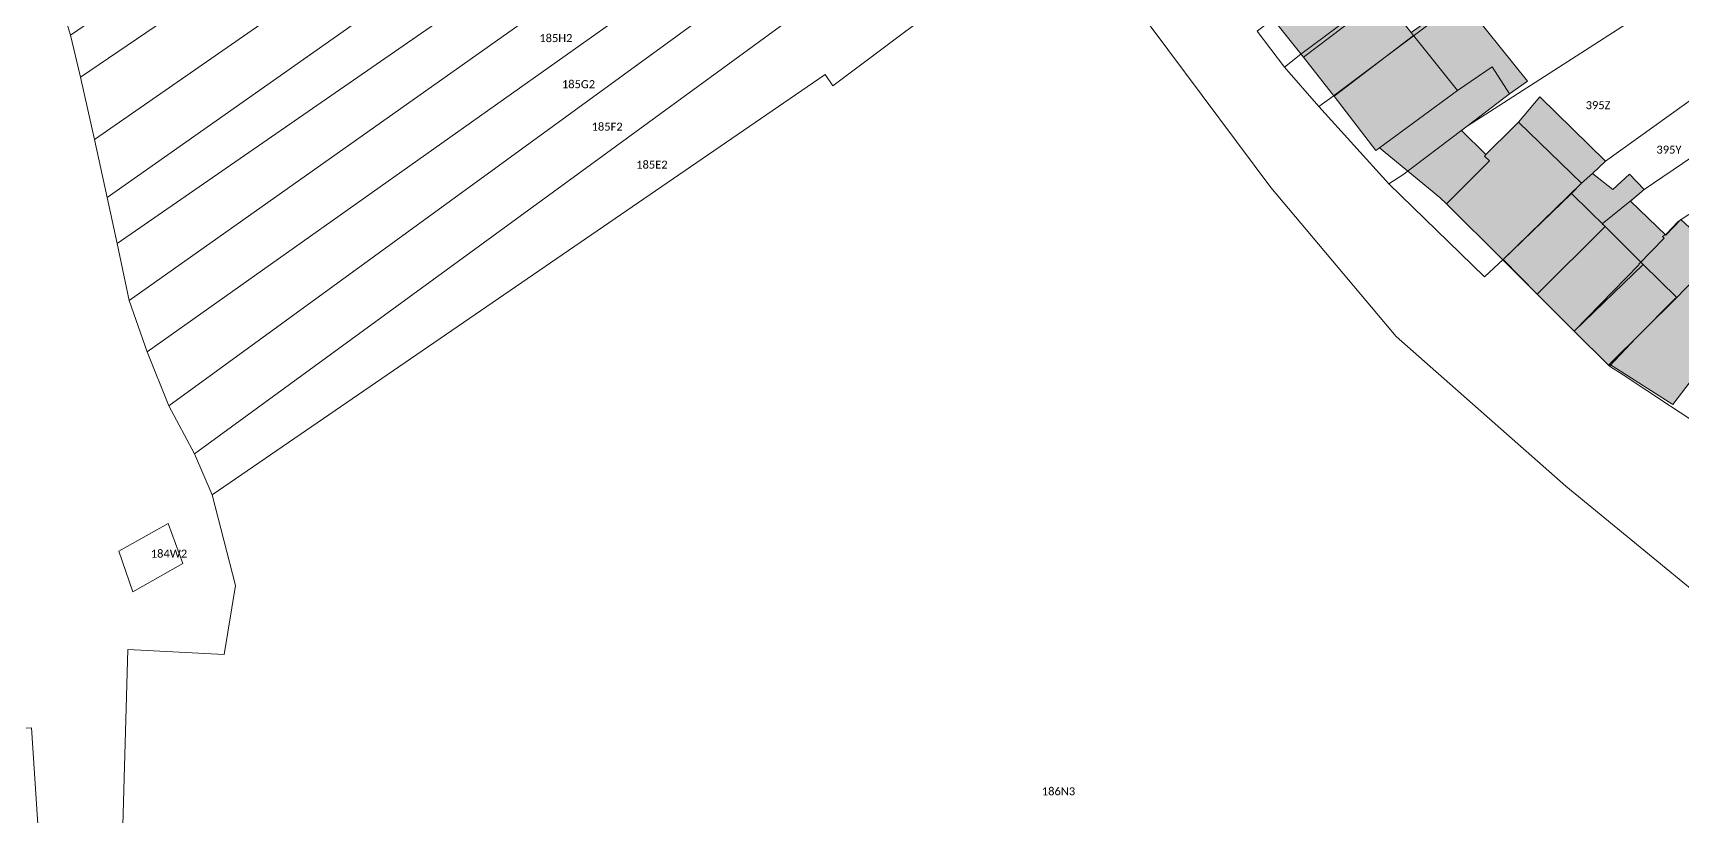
# Model space of a CAD drawing. Header units: metres. Extents: x 113120 to 240396, y 120329 to 242116.
# Drawn here: x 116794.5 to 116959.4, y 121737.4 to 121815.8 of the extents above; entities that cross this region are included whole.
import ezdxf

# ---------------------------------------------------------------- set-up
doc = ezdxf.new("R2010")
doc.units = ezdxf.units.M
doc.header["$LTSCALE"] = 3
for name, color, linetype, lineweight in [('Bpn_CaPa', 78, 'Continuous', 0), ('Bpn_ReBu', 4, 'Continuous', 0), ('Bpt_CaNu', 7, 'Continuous', 0), ('Hachure bâtiment', 11, 'Continuous', 0)]:
    doc.layers.add(name, color=color, linetype=linetype, lineweight=lineweight)
doc.styles.add('Legend', font='')
doc.styles.get('Legend').set_extended_font_data('Calibri')

msp = doc.modelspace()

# ---------------------------------------------------------------- hatches: boundary and pattern name
at = {"layer": 'Hachure bâtiment'}
h = msp.add_hatch(color=256, dxfattribs=at)
h.dxf.hatch_style = 1
h.paths.add_polyline_path([(116929.48, 121819.4), (116921.55, 121813.36), (116918.88, 121816.72), (116918.74, 121816.9), (116926.74, 121822.88)])
h = msp.add_hatch(color=256, dxfattribs=at)
h.dxf.hatch_style = 1
h.paths.add_polyline_path([(116932.32, 121815.85), (116932.57, 121815.54), (116924.62, 121809.48), (116924.47, 121809.67), (116921.55, 121813.36), (116929.48, 121819.4)])
h = msp.add_hatch(color=256, dxfattribs=at)
h.dxf.hatch_style = 1
h.paths.add_polyline_path([(116932.57, 121815.54), (116932.32, 121815.85), (116937.09, 121819.23), (116937.09, 121819.23), (116937.09, 121819.22), (116937.25, 121819.35), (116943.95, 121810.96), (116942.15, 121809.72), (116940.43, 121812.4), (116936.97, 121810.05)])
h = msp.add_hatch(color=256, dxfattribs=at)
h.dxf.hatch_style = 1
h.paths.add_polyline_path([(116936.97, 121810.05), (116929.16, 121804.3), (116928.8, 121804.03), (116924.73, 121809.35), (116924.62, 121809.48), (116932.57, 121815.54)])
h = msp.add_hatch(color=256, dxfattribs=at)
h.dxf.hatch_style = 1
h.paths.add_polyline_path([(116942.15, 121809.72), (116937.37, 121806.05), (116939.79, 121803.62), (116939.65, 121803.48), (116940.15, 121803), (116935.86, 121798.71), (116935.19, 121799.32), (116929.16, 121804.3), (116936.97, 121810.05), (116940.43, 121812.4)])
h = msp.add_hatch(color=256, dxfattribs=at)
h.dxf.hatch_style = 1
h.paths.add_polyline_path([(116951.77, 121802.97), (116950.45, 121801.72), (116952.48, 121800.12), (116954.15, 121801.68), (116955.63, 121800.12), (116954.25, 121798.97), (116957.8, 121795.57), (116959.29, 121797.12), (116964.12, 121792.65), (116962.97, 121790.83), (116965.63, 121787.97), (116958.48, 121778.63), (116952.16, 121782.66), (116958.88, 121789.32), (116955.53, 121792.63), (116951.71, 121796.42), (116948.47, 121799.63), (116948.37, 121799.73), (116949.37, 121800.77), (116943.05, 121806.88), (116945.2, 121809.4)])
h = msp.add_hatch(color=256, dxfattribs=at)
h.dxf.hatch_style = 1
h.paths.add_polyline_path([(116949.37, 121800.77), (116948.37, 121799.73), (116941.48, 121793.09), (116935.86, 121798.71), (116940.15, 121803), (116939.65, 121803.48), (116939.79, 121803.62), (116942.51, 121806.34), (116943.05, 121806.88)])
h = msp.add_hatch(color=256, dxfattribs=at)
h.dxf.hatch_style = 1
h.paths.add_polyline_path([(116948.47, 121799.63), (116951.71, 121796.42), (116944.92, 121789.66), (116941.65, 121792.92), (116941.48, 121793.09), (116948.37, 121799.73)])
h = msp.add_hatch(color=256, dxfattribs=at)
h.dxf.hatch_style = 1
h.paths.add_polyline_path([(116955.53, 121792.63), (116948.62, 121785.97), (116944.92, 121789.66), (116951.71, 121796.42)], flags=17)
h = msp.add_hatch(color=256, dxfattribs=at)
h.dxf.hatch_style = 1
h.paths.add_polyline_path([(116958.88, 121789.32), (116952.16, 121782.66), (116952.05, 121782.55), (116948.62, 121785.97), (116955.53, 121792.63)], flags=17)

# ---------------------------------------------------------------- linework, layer by layer
at = {"layer": 'Bpn_CaPa'}
for points in [[(116869.48, 121865.75), (116867.84, 121864.5), (116859.48, 121858.14), (116851.1, 121851.78), (116798.25, 121815.59), (116797.03, 121819.68), (116855.21, 121860.6), (116857.63, 121862.44), (116865.09, 121868.11), (116866.78, 121869.37), (116869.48, 121865.75)], [(116869.48, 121865.75), (116872.56, 121861.61), (116870.94, 121860.45), (116859.2, 121852.03), (116857.34, 121850.81), (116799.27, 121811.36), (116798.25, 121815.59), (116851.1, 121851.78), (116859.48, 121858.14), (116867.84, 121864.5), (116869.48, 121865.75)], [(116875.36, 121857.86), (116873.81, 121856.7), (116857.31, 121844.43), (116856.22, 121843.71), (116800.66, 121805.13), (116799.27, 121811.36), (116857.34, 121850.81), (116859.2, 121852.03), (116870.94, 121860.45), (116872.56, 121861.61), (116875.36, 121857.86)], [(116801.91, 121799.34), (116800.66, 121805.13), (116856.22, 121843.71), (116857.31, 121844.43), (116873.81, 121856.7), (116875.36, 121857.86), (116878.31, 121853.93), (116876.81, 121852.78), (116866.27, 121844.75), (116863.05, 121842.4), (116801.91, 121799.34)], [(116802.91, 121794.74), (116801.91, 121799.34), (116863.05, 121842.4), (116866.27, 121844.75), (116876.81, 121852.78), (116878.31, 121853.93), (116881.38, 121849.81), (116879.91, 121848.72), (116870.29, 121841.58), (116863.35, 121836.55), (116802.91, 121794.74)], [(116884.33, 121845.87), (116882.89, 121844.82), (116873.18, 121837.81), (116866.97, 121833.41), (116865.38, 121832.37), (116804.14, 121789.04), (116802.91, 121794.74), (116863.35, 121836.55), (116870.29, 121841.58), (116879.91, 121848.72), (116881.38, 121849.81), (116884.33, 121845.87)], [(116887.19, 121842.04), (116885.8, 121841.01), (116878.74, 121835.81), (116877.11, 121834.6), (116873.62, 121832.03), (116868.63, 121828.35), (116805.91, 121783.88), (116804.14, 121789.04), (116865.38, 121832.37), (116866.97, 121833.41), (116873.18, 121837.81), (116882.89, 121844.82), (116884.33, 121845.87), (116887.19, 121842.04)], [(116887.19, 121842.04), (116889.97, 121838.32), (116888.62, 121837.32), (116881.68, 121832.13), (116808.1, 121778.48), (116805.91, 121783.88), (116868.63, 121828.35), (116873.62, 121832.03), (116877.11, 121834.6), (116878.74, 121835.81), (116885.8, 121841.01), (116887.19, 121842.04)], [(116916.91, 121815.99), (116918.52, 121817.2), (116929.21, 121825.68), (116954.64, 121840.25), (116957.27, 121836.87), (116932.18, 121821.82), (116921.3, 121813.67), (116919.66, 121812.38), (116916.91, 121815.99)], [(116810.66, 121773.7), (116808.1, 121778.48), (116881.68, 121832.13), (116888.62, 121837.32), (116889.97, 121838.32), (116892.57, 121834.84), (116891.3, 121833.82), (116884.4, 121828.29), (116881.37, 121825.89), (116878.65, 121823.68), (116874.2, 121820.12), (116810.66, 121773.7)], [(116923.08, 121808.42), (116919.66, 121812.38), (116921.3, 121813.67), (116932.18, 121821.82), (116957.27, 121836.87), (116960.42, 121832.84), (116935.31, 121817.61), (116934.27, 121816.77), (116924.53, 121809.48), (116923.08, 121808.42)], [(116810.66, 121773.7), (116874.2, 121820.12), (116878.65, 121823.68), (116881.37, 121825.89), (116884.4, 121828.29), (116891.3, 121833.82), (116892.57, 121834.84), (116897.84, 121827.77), (116896.6, 121826.88), (116889.45, 121821.75), (116874.49, 121810.49), (116873.72, 121811.63), (116812.41, 121769.58), (116810.66, 121773.7)], [(116930.09, 121800.69), (116923.08, 121808.42), (116924.53, 121809.48), (116934.27, 121816.77), (116935.31, 121817.61), (116960.42, 121832.84), (116961.64, 121831.28), (116963.26, 121829.19), (116964.15, 121828.05), (116966.61, 121824.93), (116937.91, 121806.47), (116937.4, 121806.07), (116931.48, 121801.6), (116930.09, 121800.69)], [(116972.38, 121817.76), (116951.77, 121802.97), (116950.46, 121801.73), (116949.37, 121800.77), (116941.51, 121793.13), (116939.64, 121791.39), (116930.09, 121800.69), (116931.48, 121801.6), (116937.4, 121806.07), (116937.91, 121806.47), (116966.61, 121824.93), (116972.38, 121817.76)], [(116944.92, 121789.66), (116941.51, 121793.13), (116949.37, 121800.77), (116950.46, 121801.73), (116951.77, 121802.97), (116972.38, 121817.76), (116975.61, 121813.72), (116955.63, 121800.12), (116954.34, 121799.07), (116951.42, 121796.71), (116951.71, 121796.42), (116944.92, 121789.66)], [(116944.92, 121789.66), (116951.71, 121796.42), (116951.42, 121796.71), (116954.34, 121799.07), (116955.63, 121800.12), (116975.61, 121813.72), (116978.47, 121810.15), (116962.33, 121799.11), (116959.02, 121796.94), (116957.86, 121795.69), (116957.64, 121795.56), (116957.44, 121795.44), (116957.63, 121795.25), (116955.09, 121792.66), (116955.13, 121792.62), (116948.62, 121785.97), (116944.92, 121789.66)], [(116976.24, 121796.39), (116971.02, 121800.37), (116961.72, 121792.16), (116961.59, 121792.05), (116961.56, 121792.08), (116958.82, 121789.26), (116958.79, 121789.28), (116954.83, 121785.29), (116952.17, 121782.47), (116948.62, 121785.97), (116955.13, 121792.62), (116955.09, 121792.66), (116957.63, 121795.25), (116957.44, 121795.44), (116957.64, 121795.56), (116957.86, 121795.69), (116959.02, 121796.94), (116962.33, 121799.11), (116978.47, 121810.15), (116981.35, 121806.02), (116982.5, 121804.36), (116976.24, 121796.39)], [(116976.24, 121796.39), (116961.25, 121776.48), (116958.25, 121778.45), (116953.51, 121781.59), (116952.17, 121782.47), (116954.83, 121785.29), (116958.79, 121789.28), (116958.82, 121789.26), (116961.56, 121792.08), (116961.59, 121792.05), (116961.72, 121792.16), (116971.02, 121800.37), (116976.24, 121796.39)], [(116809.48, 121762.7), (116804.49, 121759.87), (116803.09, 121763.96), (116808.02, 121766.72), (116809.48, 121762.7)], [(116809.48, 121762.7), (116808.02, 121766.72), (116803.09, 121763.96), (116804.49, 121759.87), (116809.48, 121762.7)], [(116783.26, 121747.3), (116789.6, 121745.98), (116794.35, 121746.27), (116797.34, 121701.12), (116779.64, 121704.9), (116774.07, 121705.99), (116777.23, 121722.04), (116777.79, 121724.38), (116783.26, 121747.3)]]:
    msp.add_lwpolyline(points, close=True, dxfattribs=at)
for points in [[(116793.03, 121832.1), (116794.66, 121827.4), (116795.86, 121823.55), (116795.86, 121823.55), (116797.03, 121819.68), (116798.25, 121815.59), (116799.27, 121811.36), (116800.66, 121805.13), (116801.91, 121799.34), (116802.91, 121794.74), (116804.14, 121789.04), (116805.91, 121783.88), (116808.1, 121778.48), (116810.66, 121773.7), (116812.41, 121769.58), (116814.76, 121760.52), (116813.61, 121753.61), (116803.98, 121754.1), (116803.45, 121735.37), (116802.13, 121700.05), (116797.34, 121701.12), (116794.35, 121746.27)], [(116803.45, 121735.37), (116803.98, 121754.1), (116813.61, 121753.61), (116814.76, 121760.52), (116812.41, 121769.58), (116873.72, 121811.63), (116874.49, 121810.49), (116889.45, 121821.75), (116893.14, 121817.48), (116901.12, 121823.38), (116918.3, 121800.34), (116930.83, 121785.43), (116947.8, 121770.45), (116973.41, 121749.4), (117016.76, 121718.28)]]:
    msp.add_lwpolyline(points, dxfattribs=at)
at = {"layer": 'Bpn_ReBu'}
for points in [[(116929.48, 121819.4), (116921.55, 121813.36), (116918.88, 121816.72), (116918.74, 121816.9), (116926.74, 121822.88), (116929.48, 121819.4)], [(116932.32, 121815.85), (116932.57, 121815.54), (116924.62, 121809.48), (116924.47, 121809.67), (116921.55, 121813.36), (116929.48, 121819.4), (116932.32, 121815.85)], [(116932.57, 121815.54), (116932.32, 121815.85), (116937.09, 121819.23), (116937.09, 121819.23), (116937.09, 121819.22), (116937.25, 121819.35), (116943.95, 121810.96), (116942.15, 121809.72), (116940.43, 121812.4), (116936.97, 121810.05), (116932.57, 121815.54)], [(116936.97, 121810.05), (116929.16, 121804.3), (116928.8, 121804.03), (116924.73, 121809.35), (116924.62, 121809.48), (116932.57, 121815.54), (116936.97, 121810.05)], [(116942.15, 121809.72), (116937.37, 121806.05), (116939.79, 121803.62), (116939.65, 121803.48), (116940.15, 121803), (116935.86, 121798.71), (116935.19, 121799.32), (116929.16, 121804.3), (116936.97, 121810.05), (116940.43, 121812.4), (116942.15, 121809.72)], [(116951.77, 121802.97), (116950.45, 121801.72), (116952.48, 121800.12), (116954.15, 121801.68), (116955.63, 121800.12), (116954.25, 121798.97), (116957.8, 121795.57), (116959.29, 121797.12), (116964.12, 121792.65), (116962.97, 121790.83), (116965.63, 121787.97), (116958.48, 121778.63), (116952.16, 121782.66), (116958.88, 121789.32), (116955.53, 121792.63), (116951.71, 121796.42), (116948.47, 121799.63), (116948.37, 121799.73), (116949.37, 121800.77), (116943.05, 121806.88), (116945.2, 121809.4), (116951.77, 121802.97)], [(116949.37, 121800.77), (116948.37, 121799.73), (116941.48, 121793.09), (116935.86, 121798.71), (116940.15, 121803), (116939.65, 121803.48), (116939.79, 121803.62), (116942.51, 121806.34), (116943.05, 121806.88), (116949.37, 121800.77)], [(116948.47, 121799.63), (116951.71, 121796.42), (116944.92, 121789.66), (116941.65, 121792.92), (116941.48, 121793.09), (116948.37, 121799.73), (116948.47, 121799.63)], [(116955.53, 121792.63), (116948.62, 121785.97), (116944.92, 121789.66), (116951.71, 121796.42), (116955.53, 121792.63)], [(116958.88, 121789.32), (116952.16, 121782.66), (116952.05, 121782.55), (116948.62, 121785.97), (116955.53, 121792.63), (116958.88, 121789.32)]]:
    msp.add_lwpolyline(points, close=True, dxfattribs=at)

# ---------------------------------------------------------------- texts
at = {"layer": 'Bpt_CaNu', "char_height": 0.8, "attachment_point": 7, "style": 'Legend'}
for s, insert in [('185H2', (116845.14, 121814.87)), ('185G2', (116847.4, 121810.26)), ('395Z', (116949.77, 121808.16)), ('185F2', (116850.37, 121806.01)), ('395Y', (116956.85, 121803.71)), ('185E2', (116854.83, 121802.21)), ('184W2', (116806.29, 121763.29)), ('186N3', (116895.39, 121739.51))]:
    msp.add_mtext(s, dxfattribs=dict(at, insert=insert))

doc.saveas('drawing.dxf')
